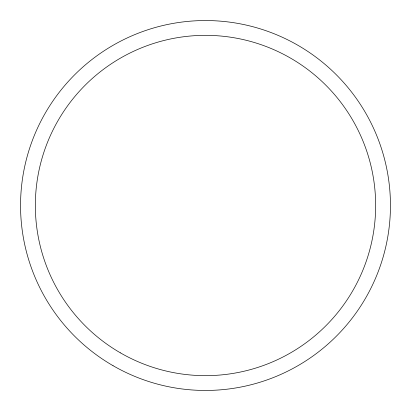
<?xml version="1.0" encoding="UTF-8"?>
<svg xmlns="http://www.w3.org/2000/svg" width="411" height="411" viewBox="0 0 411 411"><rect width="100%" height="100%" fill="white"/><g stroke="black" fill="none" stroke-linecap="round" stroke-linejoin="round"><path stroke-width="0.62" d="M113.025 365.672A184.95 184.95 0 0 0 390.45 205.5A184.95 184.95 0 0 0 113.025 45.328A184.95 184.95 0 0 0 113.025 365.672M120.423 352.859A170.154 170.154 0 0 0 375.654 205.5A170.154 170.154 0 0 0 120.423 58.141A170.154 170.154 0 0 0 120.423 352.859"/></g></svg>
